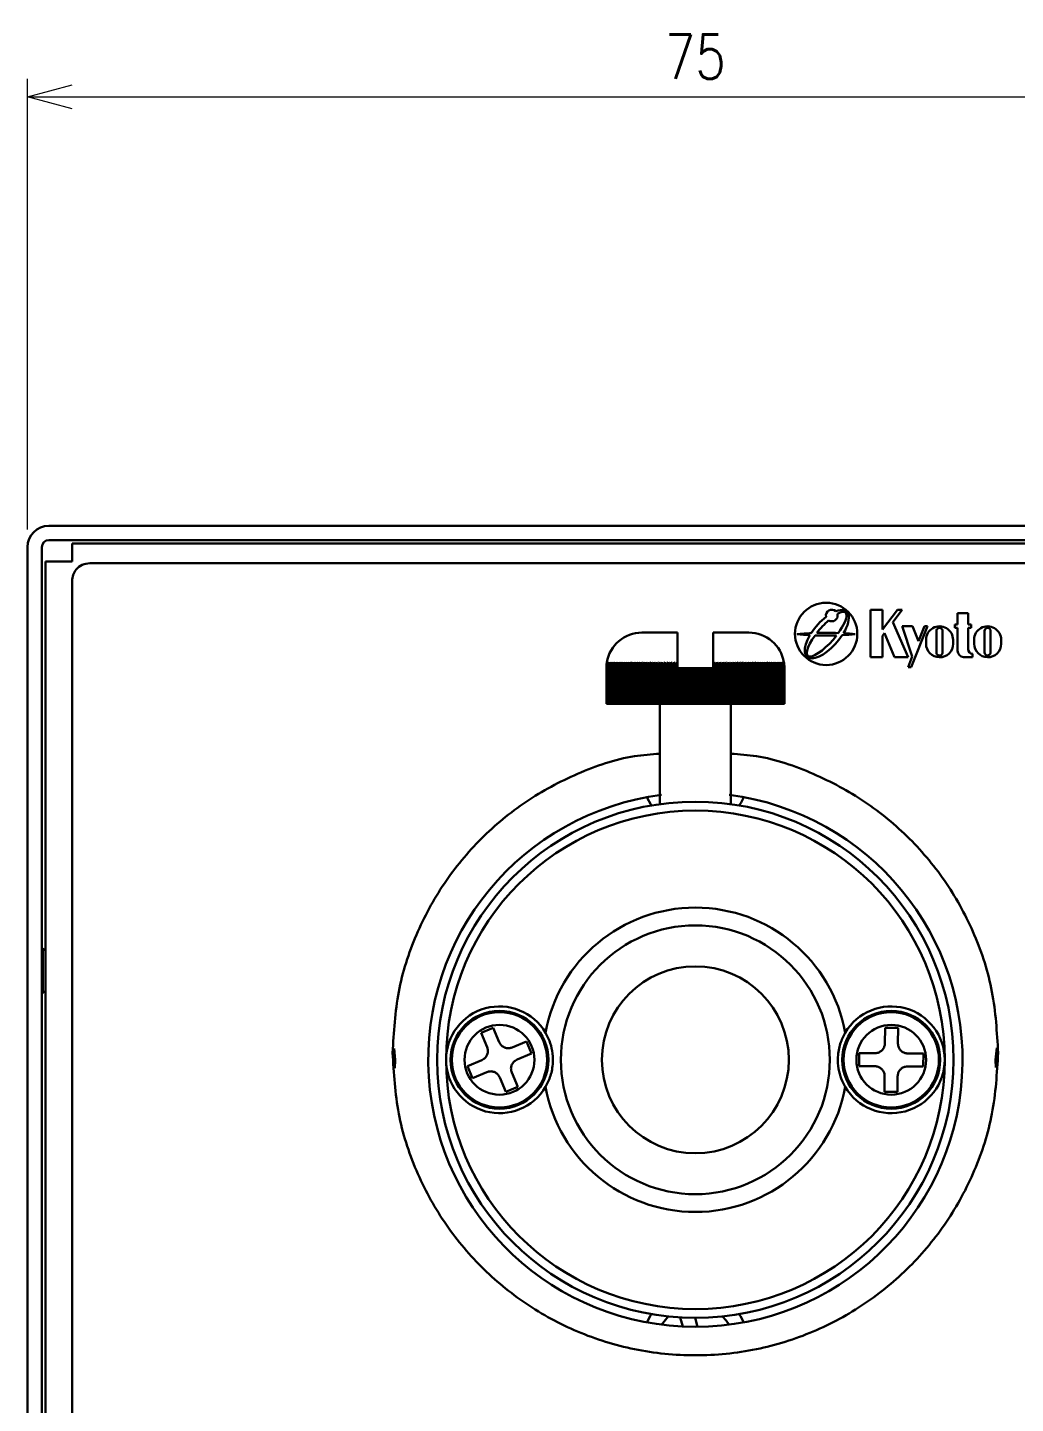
# Model space of a CAD drawing. Header units: millimetres. Extents: x 44 to 347, y 16 to 171.
# Drawn here: x 44.4 to 99.9, y 93 to 170.3 of the extents above; entities that cross this region are included whole.
import ezdxf

# ---------------------------------------------------------------- set-up
doc = ezdxf.new("R2010")
doc.units = ezdxf.units.MM
doc.layers.get('0').update_dxf_attribs({"lineweight": 30})
doc.layers.get('Defpoints').update_dxf_attribs({"lineweight": 9})
doc.layers.add('2KD_寸法１', color=7, linetype='Continuous', lineweight=15)
doc.layers.add('2KD_寸法１ @ 1', color=7, linetype='Continuous', lineweight=15)
doc.styles.get("Standard").update_dxf_attribs({"font": 'simplex.shx', "width": 0.8, "bigfont": 'extfont.shx'})
doc.dimstyles.new('KD-STD', dxfattribs={"dimscale": 0, "dimtxt": 2.5, "dimasz": 2.5, "dimexe": 1, "dimexo": 1, "dimgap": 1, "dimtad": 1, "dimdsep": 46, "dimtxsty": 'Standard', "dimblk": 'OPEN30', "dimcen": 0, "dimadec": 0, "dimazin": 0, "dimtfac": 1, "dimtmove": 0, "dimatfit": 3, "dimldrblk": 'OPEN30', "dimfxl": 1, "dimtolj": 1, "dimtzin": 0, "dimlwd": 15, "dimlwe": 15, "dimarcsym": 0})

# ---------------------------------------------------------------- blocks, each defined once
blk = doc.blocks.new('_Open30')
at = {"lineweight": -2}
for p, q in [((-1, 0.268), (0, 0)), ((0, 0), (-1, -0.268)), ((0, 0), (-1, 0))]:
    blk.add_line(p, q, dxfattribs=at)
blk = doc.blocks.new('*D58')
at = {"layer": '2KD_寸法１', "color": 0, "lineweight": 15}
for p, q in [((44.382, 142.108), (44.382, 167.413)), ((119.382, 142.108), (119.382, 167.413)), ((46.882, 166.413), (116.882, 166.413))]:
    blk.add_line(p, q, dxfattribs=at)
at = {"layer": 'Defpoints', "color": 0}
for p in [(119.382, 166.413), (44.382, 141.108), (119.382, 141.108)]:
    blk.add_point(p, dxfattribs=at)
at = {"layer": '2KD_寸法１', "color": 0, "lineweight": 15, "xscale": 2.5, "yscale": 2.5, "zscale": 2.5, "rotation": 180}
blk.add_blockref('_Open30', (44.382, 166.413), dxfattribs=at)
at = {"layer": '2KD_寸法１', "color": 0, "lineweight": 15, "xscale": 2.5, "yscale": 2.5, "zscale": 2.5}
blk.add_blockref('_Open30', (119.382, 166.413), dxfattribs=at)
at = {"layer": '2KD_寸法１', "color": 0, "insert": (81.882, 168.663), "char_height": 2.5, "attachment_point": 5}
blk.add_mtext('\\A1;75', dxfattribs=at)
blk = doc.blocks.new('A$C5FB41904')
for p, q in [((-36.3, 105), (36.3, 105)), ((-37.5, 103.8), (-37.5, 0)), ((-36.7, 103.8), (-36.7, 0)), ((-36.3, 104.2), (36.3, 104.2)), ((-35, 103), (-35, 104)), ((35, 104), (-35, 104)), ((-36.5, 103), (-36.5, 1.854)), ((-36.5, 103), (-35, 103)), ((34, 102.9), (-34, 102.9)), ((-35, 101.9), (-35, 2.9)), ((10.506, 100.277), (9.834, 100.277)), ((9.834, 100.277), (9.834, 97.614)), ((10.506, 99.175), (10.506, 100.277)), ((11.354, 100.276), (10.506, 99.175)), ((11.082, 99.579), (11.606, 100.276)), ((11.606, 100.276), (11.354, 100.276)), ((15.317, 100.091), (14.728, 100.091)), ((14.728, 100.091), (14.728, 99.452)), ((15.317, 99.452), (15.317, 100.091)), ((-3, 99), (-1, 99)), ((1, 99), (3, 99)), ((10.506, 98.814), (10.628, 98.976)), ((10.628, 98.976), (11.182, 97.618)), ((11.944, 97.618), (11.082, 99.579)), ((11.603, 99.36), (12.182, 97.658)), ((12.195, 99.36), (11.603, 99.36)), ((12.111, 97.068), (13.043, 99.36)), ((12.53, 98.519), (12.195, 99.36)), ((12.87, 99.36), (12.53, 98.519)), ((13.043, 99.36), (12.87, 99.36)), ((13.542, 99.099), (13.542, 97.879)), ((13.88, 97.894), (13.88, 99.084)), ((14.728, 99.452), (14.561, 99.452)), ((14.561, 99.452), (14.561, 99.268)), ((14.561, 99.268), (14.728, 99.268)), ((14.728, 99.268), (14.728, 97.983)), ((15.485, 99.452), (15.317, 99.452)), ((15.317, 98.074), (15.317, 99.268)), ((15.317, 99.268), (15.485, 99.268)), ((15.485, 99.268), (15.485, 99.452)), ((16.241, 99.099), (16.241, 97.879)), ((16.578, 97.894), (16.578, 99.084)), ((10.506, 97.614), (10.506, 98.814)), ((12.955, 98.601), (12.955, 98.378)), ((14.472, 98.368), (14.472, 98.591)), ((15.653, 98.601), (15.653, 98.378)), ((17.171, 98.368), (17.171, 98.591)), ((9.834, 97.614), (10.506, 97.614)), ((11.182, 97.618), (11.944, 97.618)), ((12.182, 97.658), (11.944, 97.068)), ((15.06, 97.614), (15.569, 97.614)), ((15.569, 97.614), (15.569, 97.799)), ((-4.999, 95), (-4.999, 97)), ((-4.993, 95), (-4.993, 97)), ((-4.981, 95), (-4.981, 97)), ((-4.963, 95), (-4.963, 97)), ((-4.938, 95), (-4.938, 97)), ((-4.908, 95), (-4.908, 97)), ((-4.872, 95), (-4.872, 97)), ((-4.83, 95), (-4.83, 97)), ((-4.782, 95), (-4.782, 97)), ((-4.728, 95), (-4.728, 97)), ((-4.67, 95), (-4.67, 97.345)), ((-4.668, 95), (-4.668, 97)), ((-4.608, 95), (-4.608, 97.345)), ((-4.603, 95), (-4.603, 97)), ((-4.54, 95), (-4.54, 97.345)), ((-4.532, 95), (-4.532, 97)), ((-4.467, 95), (-4.467, 97.345)), ((-4.455, 95), (-4.455, 97)), ((-4.388, 95), (-4.388, 97.345)), ((-4.373, 95), (-4.373, 97)), ((-4.304, 95), (-4.304, 97.345)), ((-4.286, 95), (-4.286, 97)), ((-4.215, 95), (-4.215, 97.345)), ((-4.193, 95), (-4.193, 97)), ((-4.12, 95), (-4.12, 97.345)), ((-4.096, 95), (-4.096, 97)), ((-4.021, 95), (-4.021, 97.345)), ((-3.993, 95), (-3.993, 97)), ((-3.916, 95), (-3.916, 97.345)), ((-3.886, 95), (-3.886, 97)), ((-3.807, 95), (-3.807, 97.345)), ((-3.774, 95), (-3.774, 97)), ((-3.693, 95), (-3.693, 97.345)), ((-3.657, 95), (-3.657, 97)), ((-3.575, 95), (-3.575, 97.345)), ((-3.536, 95), (-3.536, 97)), ((-3.452, 95), (-3.452, 97.345)), ((-3.41, 95), (-3.41, 97)), ((-3.326, 95), (-3.326, 97.345)), ((-3.28, 95), (-3.28, 97)), ((-3.195, 95), (-3.195, 97.345)), ((-3.147, 95), (-3.147, 97)), ((-3.06, 95), (-3.06, 97.345)), ((-3.009, 95), (-3.009, 97)), ((-2.921, 95), (-2.921, 97.345)), ((-2.868, 95), (-2.868, 97)), ((-2.779, 95), (-2.779, 97.345)), ((-2.723, 95), (-2.723, 97)), ((-2.634, 95), (-2.634, 97.345)), ((-2.575, 95), (-2.575, 97)), ((-2.485, 95), (-2.485, 97.345)), ((-2.424, 95), (-2.424, 97)), ((-2.333, 95), (-2.333, 97.345)), ((-2.27, 95), (-2.27, 97)), ((-2.179, 95), (-2.179, 97.345)), ((-2.113, 95), (-2.113, 97)), ((-2.021, 95), (-2.021, 97.345)), ((-1.954, 95), (-1.954, 97)), ((-1.862, 95), (-1.862, 97.345)), ((-1.792, 95), (-1.792, 97)), ((-1.7, 95), (-1.7, 97.345)), ((-1.628, 95), (-1.628, 97)), ((-1.536, 95), (-1.536, 97.345)), ((-1.462, 95), (-1.462, 97)), ((-1.37, 95), (-1.37, 97.345)), ((-1.294, 95), (-1.294, 97)), ((-1.202, 95), (-1.202, 97.345)), ((-1.125, 95), (-1.125, 97)), ((-1.033, 97.345), (-1, 97.265)), ((-1.033, 95), (-1.033, 97.345)), ((-1, 97.265), (-1, 97)), ((-0.954, 97), (-1, 97)), ((-0.954, 95), (-0.954, 97)), ((-0.863, 97), (-0.954, 97)), ((-0.863, 95), (-0.863, 97)), ((-0.782, 97), (-0.863, 97)), ((-0.782, 95), (-0.782, 97)), ((-0.692, 97), (-0.782, 97)), ((-0.692, 95), (-0.692, 97)), ((-0.609, 97), (-0.692, 97)), ((-0.609, 95), (-0.609, 97)), ((-0.52, 97), (-0.609, 97)), ((-0.52, 95), (-0.52, 97)), ((-0.436, 97), (-0.52, 97)), ((-0.436, 95), (-0.436, 97)), ((-0.347, 97), (-0.436, 97)), ((-0.347, 95), (-0.347, 97)), ((-0.262, 97), (-0.347, 97)), ((-0.262, 95), (-0.262, 97)), ((-0.173, 97), (-0.262, 97)), ((-0.173, 95), (-0.173, 97)), ((-0.087, 97), (-0.173, 97)), ((-0.087, 95), (-0.087, 97)), ((0, 97), (-0.087, 97)), ((0, 95), (0, 97)), ((0.087, 97), (0, 97)), ((0.087, 95), (0.087, 97)), ((0.173, 97), (0.087, 97)), ((0.173, 95), (0.173, 97)), ((0.262, 97), (0.173, 97)), ((0.262, 95), (0.262, 97)), ((0.347, 97), (0.262, 97)), ((0.347, 95), (0.347, 97)), ((0.436, 97), (0.347, 97)), ((0.436, 95), (0.436, 97)), ((0.52, 97), (0.436, 97)), ((0.52, 95), (0.52, 97)), ((0.609, 97), (0.52, 97)), ((0.609, 95), (0.609, 97)), ((0.692, 97), (0.609, 97)), ((0.692, 95), (0.692, 97)), ((0.782, 97), (0.692, 97)), ((0.782, 95), (0.782, 97)), ((0.863, 97), (0.782, 97)), ((0.863, 95), (0.863, 97)), ((0.954, 97), (0.863, 97)), ((0.954, 95), (0.954, 97)), ((1, 97), (0.954, 97)), ((1, 97.265), (1.033, 97.345)), ((1, 97), (1, 97.265)), ((1.033, 95), (1.033, 97.345)), ((1.125, 95), (1.125, 97)), ((1.202, 95), (1.202, 97.345)), ((1.294, 95), (1.294, 97)), ((1.37, 95), (1.37, 97.345)), ((1.462, 95), (1.462, 97)), ((1.536, 95), (1.536, 97.345)), ((1.628, 95), (1.628, 97)), ((1.7, 95), (1.7, 97.345)), ((1.792, 95), (1.792, 97)), ((1.862, 95), (1.862, 97.345)), ((1.954, 95), (1.954, 97)), ((2.021, 95), (2.021, 97.345)), ((2.113, 95), (2.113, 97)), ((2.179, 95), (2.179, 97.345)), ((2.27, 95), (2.27, 97)), ((2.333, 95), (2.333, 97.345)), ((2.424, 95), (2.424, 97)), ((2.485, 95), (2.485, 97.345)), ((2.575, 95), (2.575, 97)), ((2.634, 95), (2.634, 97.345)), ((2.723, 95), (2.723, 97)), ((2.779, 95), (2.779, 97.345)), ((2.868, 95), (2.868, 97)), ((2.921, 95), (2.921, 97.345)), ((3.009, 95), (3.009, 97)), ((3.06, 95), (3.06, 97.345)), ((3.147, 95), (3.147, 97)), ((3.195, 95), (3.195, 97.345)), ((3.28, 95), (3.28, 97)), ((3.326, 95), (3.326, 97.345)), ((3.41, 95), (3.41, 97)), ((3.452, 95), (3.452, 97.345)), ((3.536, 95), (3.536, 97)), ((3.575, 95), (3.575, 97.345)), ((3.657, 95), (3.657, 97)), ((3.693, 95), (3.693, 97.345)), ((3.774, 95), (3.774, 97)), ((3.807, 95), (3.807, 97.345)), ((3.886, 95), (3.886, 97)), ((3.916, 95), (3.916, 97.345)), ((3.993, 95), (3.993, 97)), ((4.021, 95), (4.021, 97.345)), ((4.096, 95), (4.096, 97)), ((4.12, 95), (4.12, 97.345)), ((4.193, 95), (4.193, 97)), ((4.215, 95), (4.215, 97.345)), ((4.286, 95), (4.286, 97)), ((4.304, 95), (4.304, 97.345)), ((4.373, 95), (4.373, 97)), ((4.388, 95), (4.388, 97.345)), ((4.455, 95), (4.455, 97)), ((4.467, 95), (4.467, 97.345)), ((4.532, 95), (4.532, 97)), ((4.54, 95), (4.54, 97.345)), ((4.603, 95), (4.603, 97)), ((4.608, 95), (4.608, 97.345)), ((4.668, 95), (4.668, 97)), ((4.67, 95), (4.67, 97.345)), ((4.728, 95), (4.728, 97)), ((4.782, 95), (4.782, 97)), ((4.83, 95), (4.83, 97)), ((4.872, 95), (4.872, 97)), ((4.908, 95), (4.908, 97)), ((4.938, 95), (4.938, 97)), ((4.963, 95), (4.963, 97)), ((4.981, 95), (4.981, 97)), ((4.993, 95), (4.993, 97)), ((4.999, 95), (4.999, 97)), ((11.944, 97.068), (12.111, 97.068)), ((-4.999, 95), (-4.993, 95)), ((-4.993, 95), (-4.981, 95)), ((-4.981, 95), (-4.963, 95)), ((-4.963, 95), (-4.938, 95)), ((-4.938, 95), (-4.908, 95)), ((-4.908, 95), (-4.872, 95)), ((-4.872, 95), (-4.83, 95)), ((-4.83, 95), (-4.782, 95)), ((-4.782, 95), (-4.728, 95)), ((-4.728, 95), (-4.67, 95)), ((-4.67, 95), (-4.668, 95)), ((-4.668, 95), (-4.608, 95)), ((-4.608, 95), (-4.603, 95)), ((-4.603, 95), (-4.54, 95)), ((-4.54, 95), (-4.532, 95)), ((-4.532, 95), (-4.467, 95)), ((-4.467, 95), (-4.455, 95)), ((-4.455, 95), (-4.388, 95)), ((-4.388, 95), (-4.373, 95)), ((-4.373, 95), (-4.304, 95)), ((-4.304, 95), (-4.286, 95)), ((-4.286, 95), (-4.215, 95)), ((-4.215, 95), (-4.193, 95)), ((-4.193, 95), (-4.12, 95)), ((-4.12, 95), (-4.096, 95)), ((-4.096, 95), (-4.021, 95)), ((-4.021, 95), (-3.993, 95)), ((-3.993, 95), (-3.916, 95)), ((-3.916, 95), (-3.886, 95)), ((-3.886, 95), (-3.807, 95)), ((-3.807, 95), (-3.774, 95)), ((-3.774, 95), (-3.693, 95)), ((-3.693, 95), (-3.657, 95)), ((-3.657, 95), (-3.575, 95)), ((-3.575, 95), (-3.536, 95)), ((-3.536, 95), (-3.452, 95)), ((-3.452, 95), (-3.41, 95)), ((-3.41, 95), (-3.326, 95)), ((-3.326, 95), (-3.28, 95)), ((-3.28, 95), (-3.195, 95)), ((-3.195, 95), (-3.147, 95)), ((-3.147, 95), (-3.06, 95)), ((-3.06, 95), (-3.009, 95)), ((-3.009, 95), (-2.921, 95)), ((-2.921, 95), (-2.868, 95)), ((-2.868, 95), (-2.779, 95)), ((-2.779, 95), (-2.723, 95)), ((-2.723, 95), (-2.634, 95)), ((-2.634, 95), (-2.575, 95)), ((-2.575, 95), (-2.485, 95)), ((-2.485, 95), (-2.424, 95)), ((-2.424, 95), (-2.333, 95)), ((-2.333, 95), (-2.27, 95)), ((-2.27, 95), (-2.179, 95)), ((-2.179, 95), (-2.113, 95)), ((-2.113, 95), (-2.021, 95)), ((-2.021, 95), (-1.954, 95)), ((-2, 95), (-2, 89.361)), ((-1.954, 95), (-1.862, 95)), ((-1.862, 95), (-1.792, 95)), ((-1.792, 95), (-1.7, 95)), ((-1.7, 95), (-1.628, 95)), ((-1.628, 95), (-1.536, 95)), ((-1.536, 95), (-1.462, 95)), ((-1.462, 95), (-1.37, 95)), ((-1.37, 95), (-1.294, 95)), ((-1.294, 95), (-1.202, 95)), ((-1.202, 95), (-1.125, 95)), ((-1.125, 95), (-1.033, 95)), ((-1.033, 95), (-0.954, 95)), ((-0.954, 95), (-0.863, 95)), ((-0.863, 95), (-0.782, 95)), ((-0.782, 95), (-0.692, 95)), ((-0.692, 95), (-0.609, 95)), ((-0.609, 95), (-0.52, 95)), ((-0.52, 95), (-0.436, 95)), ((-0.436, 95), (-0.347, 95)), ((-0.347, 95), (-0.262, 95)), ((-0.262, 95), (-0.173, 95)), ((-0.173, 95), (-0.087, 95)), ((-0.087, 95), (0, 95)), ((0, 95), (0.087, 95)), ((0.087, 95), (0.173, 95)), ((0.173, 95), (0.262, 95)), ((0.262, 95), (0.347, 95)), ((0.347, 95), (0.436, 95)), ((0.436, 95), (0.52, 95)), ((0.52, 95), (0.609, 95)), ((0.609, 95), (0.692, 95)), ((0.692, 95), (0.782, 95)), ((0.782, 95), (0.863, 95)), ((0.863, 95), (0.954, 95)), ((0.954, 95), (1.033, 95)), ((1.033, 95), (1.125, 95)), ((1.125, 95), (1.202, 95)), ((1.202, 95), (1.294, 95)), ((1.294, 95), (1.37, 95)), ((1.37, 95), (1.462, 95)), ((1.462, 95), (1.536, 95)), ((1.536, 95), (1.628, 95)), ((1.628, 95), (1.7, 95)), ((1.7, 95), (1.792, 95)), ((1.792, 95), (1.862, 95)), ((1.862, 95), (1.954, 95)), ((1.954, 95), (2.021, 95)), ((2, 89.361), (2, 95)), ((2.021, 95), (2.113, 95)), ((2.113, 95), (2.179, 95)), ((2.179, 95), (2.27, 95)), ((2.27, 95), (2.333, 95)), ((2.333, 95), (2.424, 95)), ((2.424, 95), (2.485, 95)), ((2.485, 95), (2.575, 95)), ((2.575, 95), (2.634, 95)), ((2.634, 95), (2.723, 95)), ((2.723, 95), (2.779, 95)), ((2.779, 95), (2.868, 95)), ((2.868, 95), (2.921, 95)), ((2.921, 95), (3.009, 95)), ((3.009, 95), (3.06, 95)), ((3.06, 95), (3.147, 95)), ((3.147, 95), (3.195, 95)), ((3.195, 95), (3.28, 95)), ((3.28, 95), (3.326, 95)), ((3.326, 95), (3.41, 95)), ((3.41, 95), (3.452, 95)), ((3.452, 95), (3.536, 95)), ((3.536, 95), (3.575, 95)), ((3.575, 95), (3.657, 95)), ((3.657, 95), (3.693, 95)), ((3.693, 95), (3.774, 95)), ((3.774, 95), (3.807, 95)), ((3.807, 95), (3.886, 95)), ((3.886, 95), (3.916, 95)), ((3.916, 95), (3.993, 95)), ((3.993, 95), (4.021, 95)), ((4.021, 95), (4.096, 95)), ((4.096, 95), (4.12, 95)), ((4.12, 95), (4.193, 95)), ((4.193, 95), (4.215, 95)), ((4.215, 95), (4.286, 95)), ((4.286, 95), (4.304, 95)), ((4.304, 95), (4.373, 95)), ((4.373, 95), (4.388, 95)), ((4.388, 95), (4.455, 95)), ((4.455, 95), (4.467, 95)), ((4.467, 95), (4.532, 95)), ((4.532, 95), (4.54, 95)), ((4.54, 95), (4.603, 95)), ((4.603, 95), (4.608, 95)), ((4.608, 95), (4.668, 95)), ((4.668, 95), (4.67, 95)), ((4.67, 95), (4.728, 95)), ((4.728, 95), (4.782, 95)), ((4.782, 95), (4.83, 95)), ((4.83, 95), (4.872, 95)), ((4.872, 95), (4.908, 95)), ((4.908, 95), (4.938, 95)), ((4.938, 95), (4.963, 95)), ((4.963, 95), (4.981, 95)), ((4.981, 95), (4.993, 95)), ((4.993, 95), (4.999, 95)), ((-2, 89.365), (-2, 89.361)), ((-36.635, 81.235), (-36.7, 81.3)), ((-36.635, 80), (-36.635, 81.235)), ((-36.635, 78.765), (-36.635, 80)), ((-36.7, 78.7), (-36.635, 78.765)), ((-11.348, 76.804), (-12.026, 76.524)), ((-11.011, 75.987), (-11.348, 76.804)), ((10.649, 76.803), (10.641, 75.92)), ((11.382, 76.797), (10.649, 76.803)), ((11.375, 75.913), (11.382, 76.797)), ((-12.026, 76.524), (-11.689, 75.707)), ((-9.476, 76.026), (-10.293, 75.689)), ((-9.196, 75.348), (-9.476, 76.026)), ((-11.987, 74.989), (-12.804, 74.652)), ((-10.013, 75.011), (-9.196, 75.348)), ((9.203, 75.382), (9.197, 74.649)), ((10.087, 75.375), (9.203, 75.382)), ((12.803, 75.351), (11.92, 75.359)), ((12.797, 74.618), (12.803, 75.351)), ((-12.804, 74.652), (-12.524, 73.974)), ((-12.524, 73.974), (-11.707, 74.311)), ((-9.974, 73.476), (-10.311, 74.293)), ((9.197, 74.649), (10.08, 74.641)), ((11.913, 74.625), (12.797, 74.618)), ((-10.989, 74.013), (-10.652, 73.196)), ((-10.652, 73.196), (-9.974, 73.476)), ((10.625, 74.087), (10.618, 73.203)), ((11.351, 73.197), (11.359, 74.08)), ((10.618, 73.203), (11.351, 73.197)), ((-1.53, 60.581), (-1.894, 60.12)), ((-0.852, 60.525), (-0.707, 60.017)), ((0.11, 60.071), (-0.013, 60.5)), ((0.11, 60.071), (0.135, 60.001))]:
    blk.add_line(p, q)
at = {"flags": 128}
for points in [[(-2.727, 89.75), (-2.477, 89.307), (-2.464, 89.289)], [(2.464, 89.289), (2.569, 89.45), (2.727, 89.75)], [(-16.884, 74.538), (-16.85, 75), (-16.915, 75.637)], [(16.921, 75.665), (16.85, 75), (16.88, 74.567)], [(-2.464, 60.711), (-2.512, 60.64), (-2.727, 60.25)], [(1.894, 60.12), (1.736, 60.351), (1.53, 60.581)], [(2.727, 60.25), (2.535, 60.604), (2.464, 60.711)]]:
    blk.add_lwpolyline(points, dxfattribs=at)
for centre, radius in [((7.344, 98.93), 1.75), ((0, 75), 14.5), ((0, 75), 7.55), ((0, 75), 5.25), ((-11, 75), 2.75), ((-11, 75), 2.676), ((11, 75), 2.75), ((11, 75), 2.676), ((-11, 75), 1.96), ((11, 75), 1.96)]:
    blk.add_circle(centre, radius)
for centre, radius, start, end in [((-36.3, 103.8), 1.2, 90, 180), ((-36.3, 103.8), 0.4, 90, 180), ((7.661, 99.963), 0.328, 47.24726, 193.54401), ((7.661, 99.963), 0.328, 236.54047, 16.40943), ((-3, 97), 2, 90, 170.59366), ((3, 97), 2, 9.43138, 90), ((7.342, 81.46), 17.53, 92.74232, 95.36198), ((7.342, 81.46), 17.53, 87.76523, 91.68905), ((7.342, 81.46), 17.53, 84.63506, 86.81925), ((13.713, 98.596), 0.759, 359.60537, 179.60537), ((13.711, 99.099), 0.169, 354.93912, 180), ((16.412, 98.596), 0.759, 359.60537, 179.60537), ((16.41, 99.091), 0.169, 357.46956, 177.46956), ((7.343, 116.372), 17.536, 264.63696, 267.03329), ((7.343, 116.372), 17.536, 267.97988, 271.91346), ((7.343, 116.372), 17.536, 272.96832, 275.36009), ((13.713, 98.373), 0.759, 179.60075, 359.60075), ((16.412, 98.373), 0.759, 179.60075, 359.60075), ((13.711, 97.879), 0.169, 180, 5.06088), ((15.098, 97.983), 0.371, 180, 264.11909), ((15.593, 98.074), 0.276, 180, 265.10597), ((16.41, 97.886), 0.169, 182.53044, 2.53044), ((0, 75), 15, 97.25225, 82.74775), ((0, 75), 14, 0, 180), ((0, 75), 8.55, 10.24239, 169.75761), ((-36.422, 81.447), 0.3, 225, 255.02603), ((-36.422, 78.553), 0.3, 104.97397, 135), ((-11, 75), 3, 30.44869, 180), ((11, 75), 3, 0, 149.55131), ((0, 75), 14, 180, 0), ((-11, 75), 3, 180, 329.55131), ((11, 75), 3, 210.44869, 0), ((0, 75), 8.55, 190.24239, 349.75761)]:
    blk.add_arc(centre, radius, start, end)
for major_axis, ratio, start_param, end_param in [((1.108, 1.275), 0.433849, 1.135841, 1.8898), ((1.108, 1.275), 0.433849, 5.109585, 6.969198), ((1.055, 1.219), 0.291709, 5.010211, 6.960773), ((1.055, 1.219), 0.291709, 1.152687, 1.763076), ((1.108, 1.275), 0.433849, 1.970483, 5.034011), ((1.055, 1.219), 0.291709, 1.870468, 4.90648)]:
    blk.add_ellipse((7.376, 98.913), major_axis=major_axis, ratio=ratio, start_param=start_param, end_param=end_param)
for points, knots in [([(-34, 102.9), (-34.149, 102.881), (-34.442, 102.843), (-34.767, 102.576), (-34.964, 102.249), (-34.988, 102.018), (-35, 101.9)], [0, 0, 0, 0, 0.283682, 0.55792, 0.775044, 1, 1, 1, 1]), ([(-1, 99), (-1, 99), (-1, 98.997), (-1, 98.879), (-1, 98.466), (-1, 97.908), (-1, 97.474), (-1, 97.265)], [0, 0, 0, 0, 0.026517, 0.298737, 0.546096, 0.781222, 1, 1, 1, 1]), ([(1, 97.265), (1, 97.318), (1, 97.588), (1, 98.055), (1, 98.563), (1, 98.902), (1, 98.997), (1, 99), (1, 99)], [0, 0, 0, 0, 0.055736, 0.280853, 0.507142, 0.736761, 0.972715, 1, 1, 1, 1]), ([(-4.999, 97), (-4.997, 97.081), (-4.992, 97.202), (-4.973, 97.309), (-4.967, 97.345)], [0, 0, 0, 0, 0.667816, 1, 1, 1, 1]), ([(-4.97, 97.345), (-4.981, 97.271), (-4.997, 97.161), (-4.999, 97.04), (-4.999, 97)], [0, 0, 0, 0, 0.667752, 1, 1, 1, 1]), ([(-4.993, 97), (-4.99, 97.081), (-4.986, 97.202), (-4.965, 97.309), (-4.958, 97.345)], [0, 0, 0, 0, 0.667817, 1, 1, 1, 1]), ([(-4.967, 97.345), (-4.977, 97.271), (-4.991, 97.161), (-4.993, 97.04), (-4.993, 97)], [0, 0, 0, 0, 0.667764, 1, 1, 1, 1]), ([(-4.981, 97), (-4.978, 97.081), (-4.973, 97.202), (-4.95, 97.309), (-4.943, 97.345)], [0, 0, 0, 0, 0.667818, 1, 1, 1, 1]), ([(-4.958, 97.345), (-4.966, 97.271), (-4.979, 97.161), (-4.98, 97.04), (-4.981, 97)], [0, 0, 0, 0, 0.667774, 1, 1, 1, 1]), ([(-4.963, 97), (-4.959, 97.081), (-4.954, 97.202), (-4.93, 97.309), (-4.922, 97.345)], [0, 0, 0, 0, 0.66782, 1, 1, 1, 1]), ([(-4.943, 97.345), (-4.95, 97.271), (-4.961, 97.161), (-4.962, 97.04), (-4.963, 97)], [0, 0, 0, 0, 0.667783, 1, 1, 1, 1]), ([(-4.938, 97), (-4.935, 97.081), (-4.929, 97.202), (-4.903, 97.309), (-4.894, 97.345)], [0, 0, 0, 0, 0.667822, 1, 1, 1, 1]), ([(-4.922, 97.345), (-4.928, 97.271), (-4.937, 97.161), (-4.938, 97.04), (-4.938, 97)], [0, 0, 0, 0, 0.667791, 1, 1, 1, 1]), ([(-4.908, 97), (-4.904, 97.081), (-4.898, 97.202), (-4.871, 97.309), (-4.861, 97.345)], [0, 0, 0, 0, 0.667824, 1, 1, 1, 1]), ([(-4.894, 97.345), (-4.9, 97.271), (-4.907, 97.161), (-4.908, 97.04), (-4.908, 97)], [0, 0, 0, 0, 0.667797, 1, 1, 1, 1]), ([(-4.872, 97), (-4.868, 97.081), (-4.861, 97.202), (-4.832, 97.309), (-4.822, 97.345)], [0, 0, 0, 0, 0.667827, 1, 1, 1, 1]), ([(-4.861, 97.345), (-4.865, 97.271), (-4.871, 97.161), (-4.872, 97.04), (-4.872, 97)], [0, 0, 0, 0, 0.667802, 1, 1, 1, 1]), ([(-4.83, 97), (-4.825, 97.081), (-4.819, 97.202), (-4.788, 97.309), (-4.777, 97.345)], [0, 0, 0, 0, 0.667829, 1, 1, 1, 1]), ([(-4.822, 97.345), (-4.825, 97.271), (-4.829, 97.161), (-4.829, 97.04), (-4.83, 97)], [0, 0, 0, 0, 0.667806, 1, 1, 1, 1]), ([(-4.782, 97), (-4.777, 97.081), (-4.77, 97.202), (-4.738, 97.309), (-4.727, 97.345)], [0, 0, 0, 0, 0.667832, 1, 1, 1, 1]), ([(-4.777, 97.345), (-4.779, 97.271), (-4.781, 97.161), (-4.781, 97.04), (-4.782, 97)], [0, 0, 0, 0, 0.667808, 1, 1, 1, 1]), ([(-4.728, 97), (-4.723, 97.081), (-4.716, 97.202), (-4.682, 97.309), (-4.67, 97.345)], [0, 0, 0, 0, 0.667835, 1, 1, 1, 1]), ([(-4.727, 97.345), (-4.727, 97.271), (-4.728, 97.161), (-4.728, 97.04), (-4.728, 97)], [0, 0, 0, 0, 0.667809, 1, 1, 1, 1]), ([(-4.67, 97.345), (-4.669, 97.271), (-4.668, 97.161), (-4.668, 97.04), (-4.668, 97)], [0, 0, 0, 0, 0.667809, 1, 1, 1, 1]), ([(-4.668, 97), (-4.663, 97.081), (-4.655, 97.202), (-4.62, 97.309), (-4.608, 97.345)], [0, 0, 0, 0, 0.667838, 1, 1, 1, 1]), ([(-4.608, 97.345), (-4.606, 97.271), (-4.603, 97.161), (-4.603, 97.04), (-4.603, 97)], [0, 0, 0, 0, 0.667807, 1, 1, 1, 1]), ([(-4.603, 97), (-4.597, 97.081), (-4.589, 97.202), (-4.553, 97.309), (-4.54, 97.345)], [0, 0, 0, 0, 0.667842, 1, 1, 1, 1]), ([(-4.54, 97.345), (-4.537, 97.271), (-4.532, 97.161), (-4.532, 97.04), (-4.532, 97)], [0, 0, 0, 0, 0.667804, 1, 1, 1, 1]), ([(-4.532, 97), (-4.526, 97.081), (-4.518, 97.202), (-4.48, 97.309), (-4.467, 97.345)], [0, 0, 0, 0, 0.667847, 1, 1, 1, 1]), ([(-4.467, 97.345), (-4.463, 97.271), (-4.456, 97.161), (-4.455, 97.04), (-4.455, 97)], [0, 0, 0, 0, 0.6678, 1, 1, 1, 1]), ([(-4.455, 97), (-4.449, 97.081), (-4.441, 97.202), (-4.401, 97.309), (-4.388, 97.345)], [0, 0, 0, 0, 0.667844, 1, 1, 1, 1]), ([(-4.388, 97.345), (-4.383, 97.271), (-4.374, 97.161), (-4.373, 97.04), (-4.373, 97)], [0, 0, 0, 0, 0.667794, 1, 1, 1, 1]), ([(-4.373, 97), (-4.367, 97.081), (-4.359, 97.202), (-4.318, 97.309), (-4.304, 97.345)], [0, 0, 0, 0, 0.66784, 1, 1, 1, 1]), ([(-4.304, 97.345), (-4.297, 97.271), (-4.287, 97.161), (-4.286, 97.04), (-4.286, 97)], [0, 0, 0, 0, 0.667788, 1, 1, 1, 1]), ([(-4.286, 97), (-4.28, 97.081), (-4.271, 97.202), (-4.229, 97.309), (-4.215, 97.345)], [0, 0, 0, 0, 0.667837, 1, 1, 1, 1]), ([(-4.215, 97.345), (-4.207, 97.271), (-4.195, 97.161), (-4.194, 97.04), (-4.193, 97)], [0, 0, 0, 0, 0.667779, 1, 1, 1, 1]), ([(-4.193, 97), (-4.187, 97.081), (-4.178, 97.202), (-4.135, 97.309), (-4.12, 97.345)], [0, 0, 0, 0, 0.667833, 1, 1, 1, 1]), ([(-4.12, 97.345), (-4.111, 97.271), (-4.098, 97.161), (-4.096, 97.04), (-4.096, 97)], [0, 0, 0, 0, 0.66777, 1, 1, 1, 1]), ([(-4.096, 97), (-4.089, 97.081), (-4.08, 97.202), (-4.036, 97.309), (-4.021, 97.345)], [0, 0, 0, 0, 0.66783, 1, 1, 1, 1]), ([(-4.021, 97.345), (-4.011, 97.271), (-3.995, 97.161), (-3.994, 97.04), (-3.993, 97)], [0, 0, 0, 0, 0.667758, 1, 1, 1, 1]), ([(-3.993, 97), (-3.987, 97.081), (-3.977, 97.202), (-3.932, 97.309), (-3.916, 97.345)], [0, 0, 0, 0, 0.667828, 1, 1, 1, 1]), ([(-3.916, 97.345), (-3.905, 97.271), (-3.888, 97.161), (-3.886, 97.04), (-3.886, 97)], [0, 0, 0, 0, 0.667746, 1, 1, 1, 1]), ([(-3.886, 97), (-3.879, 97.081), (-3.869, 97.202), (-3.823, 97.309), (-3.807, 97.345)], [0, 0, 0, 0, 0.667825, 1, 1, 1, 1]), ([(-3.807, 97.345), (-3.795, 97.271), (-3.776, 97.161), (-3.774, 97.04), (-3.774, 97)], [0, 0, 0, 0, 0.667731, 1, 1, 1, 1]), ([(-3.774, 97), (-3.767, 97.081), (-3.757, 97.202), (-3.709, 97.309), (-3.693, 97.345)], [0, 0, 0, 0, 0.667823, 1, 1, 1, 1]), ([(-3.693, 97.345), (-3.68, 97.271), (-3.66, 97.161), (-3.658, 97.04), (-3.657, 97)], [0, 0, 0, 0, 0.667715, 1, 1, 1, 1]), ([(-3.657, 97), (-3.65, 97.081), (-3.64, 97.202), (-3.591, 97.309), (-3.575, 97.345)], [0, 0, 0, 0, 0.667821, 1, 1, 1, 1]), ([(-3.575, 97.345), (-3.561, 97.271), (-3.539, 97.161), (-3.536, 97.04), (-3.536, 97)], [0, 0, 0, 0, 0.667696, 1, 1, 1, 1]), ([(-3.536, 97), (-3.529, 97.081), (-3.518, 97.202), (-3.469, 97.309), (-3.452, 97.345)], [0, 0, 0, 0, 0.667819, 1, 1, 1, 1]), ([(-3.452, 97.345), (-3.437, 97.271), (-3.413, 97.161), (-3.411, 97.04), (-3.41, 97)], [0, 0, 0, 0, 0.667676, 1, 1, 1, 1]), ([(-3.41, 97), (-3.403, 97.081), (-3.392, 97.202), (-3.342, 97.309), (-3.326, 97.345)], [0, 0, 0, 0, 0.667818, 1, 1, 1, 1]), ([(-3.326, 97.345), (-3.309, 97.271), (-3.284, 97.161), (-3.281, 97.04), (-3.28, 97)], [0, 0, 0, 0, 0.667654, 1, 1, 1, 1]), ([(-3.28, 97), (-3.273, 97.081), (-3.262, 97.202), (-3.212, 97.309), (-3.195, 97.345)], [0, 0, 0, 0, 0.667816, 1, 1, 1, 1]), ([(-3.195, 97.345), (-3.177, 97.271), (-3.151, 97.161), (-3.148, 97.04), (-3.147, 97)], [0, 0, 0, 0, 0.667629, 1, 1, 1, 1]), ([(-3.147, 97), (-3.139, 97.081), (-3.128, 97.202), (-3.077, 97.309), (-3.06, 97.345)], [0, 0, 0, 0, 0.667815, 1, 1, 1, 1]), ([(-3.06, 97.345), (-3.041, 97.271), (-3.013, 97.161), (-3.01, 97.04), (-3.009, 97)], [0, 0, 0, 0, 0.667601, 1, 1, 1, 1]), ([(-3.009, 97), (-3.002, 97.081), (-2.991, 97.202), (-2.939, 97.309), (-2.921, 97.345)], [0, 0, 0, 0, 0.667814, 1, 1, 1, 1]), ([(-2.921, 97.345), (-2.902, 97.271), (-2.872, 97.161), (-2.869, 97.04), (-2.868, 97)], [0, 0, 0, 0, 0.667571, 1, 1, 1, 1]), ([(-2.868, 97), (-2.86, 97.081), (-2.849, 97.202), (-2.797, 97.309), (-2.779, 97.345)], [0, 0, 0, 0, 0.667813, 1, 1, 1, 1]), ([(-2.779, 97.345), (-2.759, 97.271), (-2.728, 97.161), (-2.724, 97.04), (-2.723, 97)], [0, 0, 0, 0, 0.667537, 1, 1, 1, 1]), ([(-2.723, 97), (-2.716, 97.081), (-2.704, 97.202), (-2.651, 97.309), (-2.634, 97.345)], [0, 0, 0, 0, 0.667812, 1, 1, 1, 1]), ([(-2.634, 97.345), (-2.612, 97.271), (-2.58, 97.161), (-2.576, 97.04), (-2.575, 97)], [0, 0, 0, 0, 0.6675, 1, 1, 1, 1]), ([(-2.575, 97), (-2.568, 97.081), (-2.556, 97.202), (-2.503, 97.309), (-2.485, 97.345)], [0, 0, 0, 0, 0.667811, 1, 1, 1, 1]), ([(-2.485, 97.345), (-2.463, 97.271), (-2.429, 97.161), (-2.425, 97.04), (-2.424, 97)], [0, 0, 0, 0, 0.667459, 1, 1, 1, 1]), ([(-2.424, 97), (-2.416, 97.081), (-2.405, 97.202), (-2.351, 97.309), (-2.333, 97.345)], [0, 0, 0, 0, 0.667811, 1, 1, 1, 1]), ([(-2.333, 97.345), (-2.31, 97.271), (-2.275, 97.161), (-2.271, 97.04), (-2.27, 97)], [0, 0, 0, 0, 0.667414, 1, 1, 1, 1]), ([(-2.27, 97), (-2.262, 97.081), (-2.251, 97.202), (-2.197, 97.309), (-2.179, 97.345)], [0, 0, 0, 0, 0.66781, 1, 1, 1, 1]), ([(-2.179, 97.345), (-2.155, 97.271), (-2.119, 97.161), (-2.114, 97.04), (-2.113, 97)], [0, 0, 0, 0, 0.667364, 1, 1, 1, 1]), ([(-2.113, 97), (-2.105, 97.081), (-2.094, 97.202), (-2.04, 97.309), (-2.021, 97.345)], [0, 0, 0, 0, 0.66781, 1, 1, 1, 1]), ([(-2.021, 97.345), (-1.997, 97.271), (-1.959, 97.161), (-1.955, 97.04), (-1.954, 97)], [0, 0, 0, 0, 0.667436, 1, 1, 1, 1]), ([(-1.954, 97), (-1.946, 97.081), (-1.934, 97.202), (-1.88, 97.309), (-1.862, 97.345)], [0, 0, 0, 0, 0.667809, 1, 1, 1, 1]), ([(-1.862, 97.345), (-1.836, 97.271), (-1.798, 97.161), (-1.793, 97.04), (-1.792, 97)], [0, 0, 0, 0, 0.667479, 1, 1, 1, 1]), ([(-1.792, 97), (-1.784, 97.081), (-1.772, 97.202), (-1.718, 97.309), (-1.7, 97.345)], [0, 0, 0, 0, 0.667809, 1, 1, 1, 1]), ([(-1.7, 97.345), (-1.673, 97.271), (-1.634, 97.161), (-1.629, 97.04), (-1.628, 97)], [0, 0, 0, 0, 0.667518, 1, 1, 1, 1]), ([(-1.628, 97), (-1.62, 97.081), (-1.608, 97.202), (-1.554, 97.309), (-1.536, 97.345)], [0, 0, 0, 0, 0.667809, 1, 1, 1, 1]), ([(-1.536, 97.345), (-1.509, 97.271), (-1.468, 97.161), (-1.463, 97.04), (-1.462, 97)], [0, 0, 0, 0, 0.667554, 1, 1, 1, 1]), ([(-1.462, 97), (-1.454, 97.081), (-1.442, 97.202), (-1.388, 97.309), (-1.37, 97.345)], [0, 0, 0, 0, 0.667809, 1, 1, 1, 1]), ([(-1.37, 97.345), (-1.342, 97.271), (-1.3, 97.161), (-1.296, 97.04), (-1.294, 97)], [0, 0, 0, 0, 0.667586, 1, 1, 1, 1]), ([(-1.294, 97), (-1.286, 97.081), (-1.275, 97.202), (-1.22, 97.309), (-1.202, 97.345)], [0, 0, 0, 0, 0.66781, 1, 1, 1, 1]), ([(-1.202, 97.345), (-1.174, 97.271), (-1.131, 97.161), (-1.126, 97.04), (-1.125, 97)], [0, 0, 0, 0, 0.667615, 1, 1, 1, 1]), ([(-1.125, 97), (-1.117, 97.081), (-1.105, 97.202), (-1.051, 97.309), (-1.033, 97.345)], [0, 0, 0, 0, 0.66781, 1, 1, 1, 1]), ([(1.033, 97.345), (1.067, 97.271), (1.117, 97.161), (1.123, 97.04), (1.125, 97)], [0, 0, 0, 0, 0.667802, 1, 1, 1, 1]), ([(1.125, 97), (1.131, 97.081), (1.141, 97.202), (1.187, 97.309), (1.202, 97.345)], [0, 0, 0, 0, 0.667827, 1, 1, 1, 1]), ([(1.202, 97.345), (1.236, 97.271), (1.287, 97.161), (1.292, 97.04), (1.294, 97)], [0, 0, 0, 0, 0.667806, 1, 1, 1, 1]), ([(1.294, 97), (1.3, 97.081), (1.31, 97.202), (1.355, 97.309), (1.37, 97.345)], [0, 0, 0, 0, 0.667829, 1, 1, 1, 1]), ([(1.37, 97.345), (1.404, 97.271), (1.454, 97.161), (1.46, 97.04), (1.462, 97)], [0, 0, 0, 0, 0.667808, 1, 1, 1, 1]), ([(1.462, 97), (1.468, 97.081), (1.477, 97.202), (1.521, 97.309), (1.536, 97.345)], [0, 0, 0, 0, 0.667832, 1, 1, 1, 1]), ([(1.536, 97.345), (1.57, 97.271), (1.62, 97.161), (1.626, 97.04), (1.628, 97)], [0, 0, 0, 0, 0.667809, 1, 1, 1, 1]), ([(1.628, 97), (1.634, 97.081), (1.643, 97.202), (1.686, 97.309), (1.7, 97.345)], [0, 0, 0, 0, 0.667835, 1, 1, 1, 1]), ([(1.7, 97.345), (1.734, 97.271), (1.784, 97.161), (1.79, 97.04), (1.792, 97)], [0, 0, 0, 0, 0.667809, 1, 1, 1, 1]), ([(1.792, 97), (1.798, 97.081), (1.807, 97.202), (1.848, 97.309), (1.862, 97.345)], [0, 0, 0, 0, 0.667838, 1, 1, 1, 1]), ([(1.862, 97.345), (1.896, 97.271), (1.946, 97.161), (1.952, 97.04), (1.954, 97)], [0, 0, 0, 0, 0.667807, 1, 1, 1, 1]), ([(1.954, 97), (1.959, 97.081), (1.968, 97.202), (2.008, 97.309), (2.021, 97.345)], [0, 0, 0, 0, 0.667842, 1, 1, 1, 1]), ([(2.021, 97.345), (2.055, 97.271), (2.106, 97.161), (2.111, 97.04), (2.113, 97)], [0, 0, 0, 0, 0.667804, 1, 1, 1, 1]), ([(2.113, 97), (2.119, 97.081), (2.127, 97.202), (2.166, 97.309), (2.179, 97.345)], [0, 0, 0, 0, 0.667849, 1, 1, 1, 1]), ([(2.179, 97.345), (2.212, 97.271), (2.262, 97.161), (2.268, 97.04), (2.27, 97)], [0, 0, 0, 0, 0.6678, 1, 1, 1, 1]), ([(2.27, 97), (2.275, 97.081), (2.283, 97.202), (2.321, 97.309), (2.333, 97.345)], [0, 0, 0, 0, 0.667844, 1, 1, 1, 1]), ([(2.333, 97.345), (2.367, 97.271), (2.417, 97.161), (2.422, 97.04), (2.424, 97)], [0, 0, 0, 0, 0.667794, 1, 1, 1, 1]), ([(2.424, 97), (2.429, 97.081), (2.437, 97.202), (2.473, 97.309), (2.485, 97.345)], [0, 0, 0, 0, 0.66784, 1, 1, 1, 1]), ([(2.485, 97.345), (2.518, 97.271), (2.568, 97.161), (2.573, 97.04), (2.575, 97)], [0, 0, 0, 0, 0.667788, 1, 1, 1, 1]), ([(2.575, 97), (2.58, 97.081), (2.588, 97.202), (2.622, 97.309), (2.634, 97.345)], [0, 0, 0, 0, 0.667837, 1, 1, 1, 1]), ([(2.634, 97.345), (2.667, 97.271), (2.716, 97.161), (2.721, 97.04), (2.723, 97)], [0, 0, 0, 0, 0.667779, 1, 1, 1, 1]), ([(2.723, 97), (2.728, 97.081), (2.735, 97.202), (2.768, 97.309), (2.779, 97.345)], [0, 0, 0, 0, 0.667833, 1, 1, 1, 1]), ([(2.779, 97.345), (2.812, 97.271), (2.861, 97.161), (2.866, 97.04), (2.868, 97)], [0, 0, 0, 0, 0.66777, 1, 1, 1, 1]), ([(2.868, 97), (2.872, 97.081), (2.879, 97.202), (2.911, 97.309), (2.921, 97.345)], [0, 0, 0, 0, 0.66783, 1, 1, 1, 1]), ([(2.921, 97.345), (2.954, 97.271), (3.002, 97.161), (3.007, 97.04), (3.009, 97)], [0, 0, 0, 0, 0.667758, 1, 1, 1, 1]), ([(3.009, 97), (3.013, 97.081), (3.02, 97.202), (3.05, 97.309), (3.06, 97.345)], [0, 0, 0, 0, 0.667828, 1, 1, 1, 1]), ([(3.06, 97.345), (3.092, 97.271), (3.139, 97.161), (3.145, 97.04), (3.147, 97)], [0, 0, 0, 0, 0.667746, 1, 1, 1, 1]), ([(3.147, 97), (3.151, 97.081), (3.157, 97.202), (3.185, 97.309), (3.195, 97.345)], [0, 0, 0, 0, 0.667825, 1, 1, 1, 1]), ([(3.195, 97.345), (3.226, 97.271), (3.273, 97.161), (3.279, 97.04), (3.28, 97)], [0, 0, 0, 0, 0.667731, 1, 1, 1, 1]), ([(3.28, 97), (3.284, 97.081), (3.29, 97.202), (3.317, 97.309), (3.326, 97.345)], [0, 0, 0, 0, 0.667823, 1, 1, 1, 1]), ([(3.326, 97.345), (3.357, 97.271), (3.403, 97.161), (3.408, 97.04), (3.41, 97)], [0, 0, 0, 0, 0.667715, 1, 1, 1, 1]), ([(3.41, 97), (3.414, 97.081), (3.419, 97.202), (3.444, 97.309), (3.452, 97.345)], [0, 0, 0, 0, 0.667821, 1, 1, 1, 1]), ([(3.452, 97.345), (3.483, 97.271), (3.529, 97.161), (3.534, 97.04), (3.536, 97)], [0, 0, 0, 0, 0.667696, 1, 1, 1, 1]), ([(3.536, 97), (3.539, 97.081), (3.544, 97.202), (3.567, 97.309), (3.575, 97.345)], [0, 0, 0, 0, 0.667819, 1, 1, 1, 1]), ([(3.575, 97.345), (3.605, 97.271), (3.65, 97.161), (3.655, 97.04), (3.657, 97)], [0, 0, 0, 0, 0.667676, 1, 1, 1, 1]), ([(3.657, 97), (3.66, 97.081), (3.665, 97.202), (3.686, 97.309), (3.693, 97.345)], [0, 0, 0, 0, 0.667818, 1, 1, 1, 1]), ([(3.693, 97.345), (3.723, 97.271), (3.767, 97.161), (3.772, 97.04), (3.774, 97)], [0, 0, 0, 0, 0.667654, 1, 1, 1, 1]), ([(3.774, 97), (3.776, 97.081), (3.781, 97.202), (3.801, 97.309), (3.807, 97.345)], [0, 0, 0, 0, 0.667816, 1, 1, 1, 1]), ([(3.807, 97.345), (3.836, 97.271), (3.879, 97.161), (3.884, 97.04), (3.886, 97)], [0, 0, 0, 0, 0.667629, 1, 1, 1, 1]), ([(3.886, 97), (3.888, 97.081), (3.892, 97.202), (3.91, 97.309), (3.916, 97.345)], [0, 0, 0, 0, 0.667815, 1, 1, 1, 1]), ([(3.916, 97.345), (3.945, 97.271), (3.987, 97.161), (3.992, 97.04), (3.993, 97)], [0, 0, 0, 0, 0.667601, 1, 1, 1, 1]), ([(3.993, 97), (3.996, 97.081), (3.999, 97.202), (4.015, 97.309), (4.021, 97.345)], [0, 0, 0, 0, 0.667814, 1, 1, 1, 1]), ([(4.021, 97.345), (4.048, 97.271), (4.09, 97.161), (4.094, 97.04), (4.096, 97)], [0, 0, 0, 0, 0.667571, 1, 1, 1, 1]), ([(4.096, 97), (4.098, 97.081), (4.101, 97.202), (4.115, 97.309), (4.12, 97.345)], [0, 0, 0, 0, 0.667813, 1, 1, 1, 1]), ([(4.12, 97.345), (4.147, 97.271), (4.187, 97.161), (4.192, 97.04), (4.193, 97)], [0, 0, 0, 0, 0.667537, 1, 1, 1, 1]), ([(4.193, 97), (4.195, 97.081), (4.198, 97.202), (4.211, 97.309), (4.215, 97.345)], [0, 0, 0, 0, 0.667812, 1, 1, 1, 1]), ([(4.215, 97.345), (4.241, 97.271), (4.28, 97.161), (4.284, 97.04), (4.286, 97)], [0, 0, 0, 0, 0.6675, 1, 1, 1, 1]), ([(4.286, 97), (4.287, 97.081), (4.29, 97.202), (4.301, 97.309), (4.304, 97.345)], [0, 0, 0, 0, 0.667811, 1, 1, 1, 1]), ([(4.304, 97.345), (4.329, 97.271), (4.367, 97.161), (4.372, 97.04), (4.373, 97)], [0, 0, 0, 0, 0.667459, 1, 1, 1, 1]), ([(4.373, 97), (4.374, 97.081), (4.376, 97.202), (4.385, 97.309), (4.388, 97.345)], [0, 0, 0, 0, 0.667811, 1, 1, 1, 1]), ([(4.388, 97.345), (4.413, 97.271), (4.45, 97.161), (4.454, 97.04), (4.455, 97)], [0, 0, 0, 0, 0.667414, 1, 1, 1, 1]), ([(4.455, 97), (4.456, 97.081), (4.458, 97.202), (4.465, 97.309), (4.467, 97.345)], [0, 0, 0, 0, 0.66781, 1, 1, 1, 1]), ([(4.467, 97.345), (4.491, 97.271), (4.526, 97.161), (4.53, 97.04), (4.532, 97)], [0, 0, 0, 0, 0.667388, 1, 1, 1, 1]), ([(4.532, 97), (4.532, 97.081), (4.533, 97.202), (4.539, 97.309), (4.54, 97.345)], [0, 0, 0, 0, 0.66781, 1, 1, 1, 1]), ([(4.54, 97.345), (4.563, 97.271), (4.597, 97.161), (4.601, 97.04), (4.603, 97)], [0, 0, 0, 0, 0.667436, 1, 1, 1, 1]), ([(4.603, 97), (4.603, 97.081), (4.604, 97.202), (4.607, 97.309), (4.608, 97.345)], [0, 0, 0, 0, 0.667809, 1, 1, 1, 1]), ([(4.608, 97.345), (4.63, 97.271), (4.663, 97.161), (4.667, 97.04), (4.668, 97)], [0, 0, 0, 0, 0.667479, 1, 1, 1, 1]), ([(4.668, 97), (4.668, 97.081), (4.668, 97.202), (4.67, 97.309), (4.67, 97.345)], [0, 0, 0, 0, 0.667809, 1, 1, 1, 1]), ([(4.67, 97.345), (4.691, 97.271), (4.723, 97.161), (4.726, 97.04), (4.728, 97)], [0, 0, 0, 0, 0.667518, 1, 1, 1, 1]), ([(4.727, 97.345), (4.747, 97.271), (4.777, 97.161), (4.78, 97.04), (4.782, 97)], [0, 0, 0, 0, 0.667554, 1, 1, 1, 1]), ([(4.728, 97), (4.728, 97.081), (4.727, 97.202), (4.727, 97.309), (4.727, 97.345)], [0, 0, 0, 0, 0.667809, 1, 1, 1, 1]), ([(4.777, 97.345), (4.797, 97.271), (4.825, 97.161), (4.829, 97.04), (4.83, 97)], [0, 0, 0, 0, 0.667586, 1, 1, 1, 1]), ([(4.782, 97), (4.781, 97.081), (4.781, 97.202), (4.778, 97.309), (4.777, 97.345)], [0, 0, 0, 0, 0.667809, 1, 1, 1, 1]), ([(4.822, 97.345), (4.841, 97.271), (4.868, 97.161), (4.871, 97.04), (4.872, 97)], [0, 0, 0, 0, 0.667615, 1, 1, 1, 1]), ([(4.83, 97), (4.829, 97.081), (4.828, 97.202), (4.824, 97.309), (4.822, 97.345)], [0, 0, 0, 0, 0.66781, 1, 1, 1, 1]), ([(4.861, 97.345), (4.879, 97.271), (4.904, 97.161), (4.907, 97.04), (4.908, 97)], [0, 0, 0, 0, 0.667641, 1, 1, 1, 1]), ([(4.872, 97), (4.871, 97.081), (4.87, 97.202), (4.863, 97.309), (4.861, 97.345)], [0, 0, 0, 0, 0.66781, 1, 1, 1, 1]), ([(4.894, 97.345), (4.911, 97.271), (4.935, 97.161), (4.938, 97.04), (4.938, 97)], [0, 0, 0, 0, 0.667665, 1, 1, 1, 1]), ([(4.908, 97), (4.907, 97.081), (4.905, 97.202), (4.897, 97.309), (4.894, 97.345)], [0, 0, 0, 0, 0.66781, 1, 1, 1, 1]), ([(4.922, 97.345), (4.937, 97.271), (4.959, 97.161), (4.962, 97.04), (4.963, 97)], [0, 0, 0, 0, 0.667686, 1, 1, 1, 1]), ([(4.938, 97), (4.937, 97.081), (4.935, 97.202), (4.925, 97.309), (4.922, 97.345)], [0, 0, 0, 0, 0.667811, 1, 1, 1, 1]), ([(4.943, 97.345), (4.957, 97.271), (4.978, 97.161), (4.98, 97.04), (4.981, 97)], [0, 0, 0, 0, 0.667705, 1, 1, 1, 1]), ([(4.963, 97), (4.961, 97.081), (4.959, 97.202), (4.947, 97.309), (4.943, 97.345)], [0, 0, 0, 0, 0.667812, 1, 1, 1, 1]), ([(4.958, 97.345), (4.971, 97.271), (4.99, 97.161), (4.992, 97.04), (4.993, 97)], [0, 0, 0, 0, 0.667723, 1, 1, 1, 1]), ([(4.981, 97), (4.979, 97.081), (4.976, 97.202), (4.962, 97.309), (4.958, 97.345)], [0, 0, 0, 0, 0.667812, 1, 1, 1, 1]), ([(4.967, 97.345), (4.979, 97.271), (4.997, 97.161), (4.999, 97.04), (4.999, 97)], [0, 0, 0, 0, 0.667738, 1, 1, 1, 1]), ([(4.993, 97), (4.991, 97.081), (4.988, 97.202), (4.972, 97.309), (4.967, 97.345)], [0, 0, 0, 0, 0.667813, 1, 1, 1, 1]), ([(4.97, 97.345), (4.981, 97.271), (4.997, 97.161), (4.999, 97.04), (4.999, 97)], [0, 0, 0, 0, 0.667752, 1, 1, 1, 1]), ([(4.999, 97), (4.997, 97.081), (4.993, 97.202), (4.976, 97.309), (4.97, 97.345)], [0, 0, 0, 0, 0.667814, 1, 1, 1, 1]), ([(-2, 92.198), (-2.477, 92.163), (-4.067, 92.044), (-6.64, 91.147), (-9.558, 89.595), (-12.093, 87.493), (-14.19, 84.958), (-15.763, 82.042), (-16.803, 78.815), (-16.933, 76.55), (-16.999, 75.4)], [0, 0, 0, 0, 0.058129, 0.193655, 0.326924, 0.459225, 0.591526, 0.724797, 0.860326, 1, 1, 1, 1]), ([(17, 75.4), (16.934, 76.55), (16.803, 78.815), (15.764, 82.042), (14.191, 84.958), (12.094, 87.493), (9.558, 89.595), (6.64, 91.147), (4.068, 92.044), (2.477, 92.163), (2, 92.198)], [0, 0, 0, 0, 0.139671, 0.275197, 0.408465, 0.540764, 0.673063, 0.806331, 0.941857, 1, 1, 1, 1]), ([(-10.293, 75.689), (-10.352, 75.671), (-10.469, 75.635), (-10.656, 75.659), (-10.823, 75.738), (-10.946, 75.855), (-10.992, 75.948), (-11.011, 75.987)], [0, 0, 0, 0, 0.213042, 0.426405, 0.637777, 0.848275, 1, 1, 1, 1]), ([(-8.414, 73.48), (-8.313, 73.677), (-8.11, 74.075), (-7.977, 74.805), (-8.02, 75.498), (-8.176, 76.07), (-8.335, 76.372), (-8.414, 76.52)], [0, 0, 0, 0, 0.226139, 0.454426, 0.64989, 0.82734, 1, 1, 1, 1]), ([(8.414, 76.52), (8.313, 76.323), (8.11, 75.925), (7.977, 75.195), (8.02, 74.502), (8.176, 73.93), (8.335, 73.628), (8.414, 73.48)], [0, 0, 0, 0, 0.226139, 0.454426, 0.64989, 0.82734, 1, 1, 1, 1]), ([(10.641, 75.92), (10.635, 75.859), (10.622, 75.737), (10.527, 75.573), (10.389, 75.45), (10.234, 75.384), (10.13, 75.377), (10.087, 75.375)], [0, 0, 0, 0, 0.213042, 0.426405, 0.637777, 0.848275, 1, 1, 1, 1]), ([(11.92, 75.359), (11.859, 75.365), (11.737, 75.378), (11.573, 75.473), (11.45, 75.611), (11.384, 75.766), (11.377, 75.87), (11.375, 75.913)], [0, 0, 0, 0, 0.213042, 0.426405, 0.637777, 0.848275, 1, 1, 1, 1]), ([(-16.999, 75.4), (-16.933, 74.25), (-16.803, 71.984), (-15.763, 68.757), (-14.19, 65.843), (-12.093, 63.305), (-9.557, 61.211), (-6.642, 59.628), (-3.415, 58.626), (0, 58.285), (3.416, 58.626), (6.643, 59.628), (9.558, 61.211), (12.094, 63.305), (14.191, 65.843), (15.764, 68.757), (16.803, 71.984), (16.934, 74.25), (17, 75.4)], [0, 0, 0, 0, 0.064572, 0.127227, 0.188838, 0.250001, 0.311164, 0.372774, 0.435428, 0.499997, 0.564569, 0.627224, 0.688835, 0.749999, 0.811162, 0.872773, 0.935428, 1, 1, 1, 1]), ([(-11.689, 75.707), (-11.671, 75.648), (-11.635, 75.531), (-11.659, 75.344), (-11.738, 75.177), (-11.855, 75.054), (-11.948, 75.008), (-11.987, 74.989)], [0, 0, 0, 0, 0.213042, 0.426405, 0.637777, 0.848275, 1, 1, 1, 1]), ([(-10.311, 74.293), (-10.329, 74.352), (-10.365, 74.469), (-10.341, 74.656), (-10.262, 74.823), (-10.145, 74.946), (-10.052, 74.992), (-10.013, 75.011)], [0, 0, 0, 0, 0.213042, 0.426405, 0.637777, 0.848275, 1, 1, 1, 1]), ([(-11.707, 74.311), (-11.648, 74.329), (-11.531, 74.365), (-11.344, 74.341), (-11.177, 74.262), (-11.054, 74.145), (-11.008, 74.052), (-10.989, 74.013)], [0, 0, 0, 0, 0.213042, 0.426405, 0.637777, 0.848275, 1, 1, 1, 1]), ([(10.08, 74.641), (10.141, 74.635), (10.263, 74.622), (10.427, 74.527), (10.55, 74.389), (10.616, 74.234), (10.623, 74.13), (10.625, 74.087)], [0, 0, 0, 0, 0.213042, 0.426405, 0.637777, 0.848275, 1, 1, 1, 1]), ([(11.359, 74.08), (11.365, 74.141), (11.378, 74.263), (11.473, 74.427), (11.611, 74.55), (11.766, 74.616), (11.87, 74.623), (11.913, 74.625)], [0, 0, 0, 0, 0.213042, 0.426405, 0.637777, 0.848275, 1, 1, 1, 1])]:
    blk.add_open_spline(points, degree=3, knots=knots)

msp = doc.modelspace()

# ---------------------------------------------------------------- block references
msp.add_blockref('A$C5FB41904', (81.882, 37.308))

# ---------------------------------------------------------------- dimensions: what is measured, and where the dimension line sits
at = {"layer": '2KD_寸法１ @ 1'}
dim = msp.add_linear_dim(base=(119.382, 166.413), p1=(44.382, 141.108), p2=(119.382, 141.108), dimstyle='KD-STD', override={"dimscale": 1, "dimtix": 0, "dimtofl": 1, "dimtmove": 0, "dimatfit": 3}, dxfattribs=at)
dim.commit()
dim.dimension.update_dxf_attribs({"geometry": '*D58', "text_midpoint": (81.882, 168.663)})

doc.saveas('drawing.dxf')
